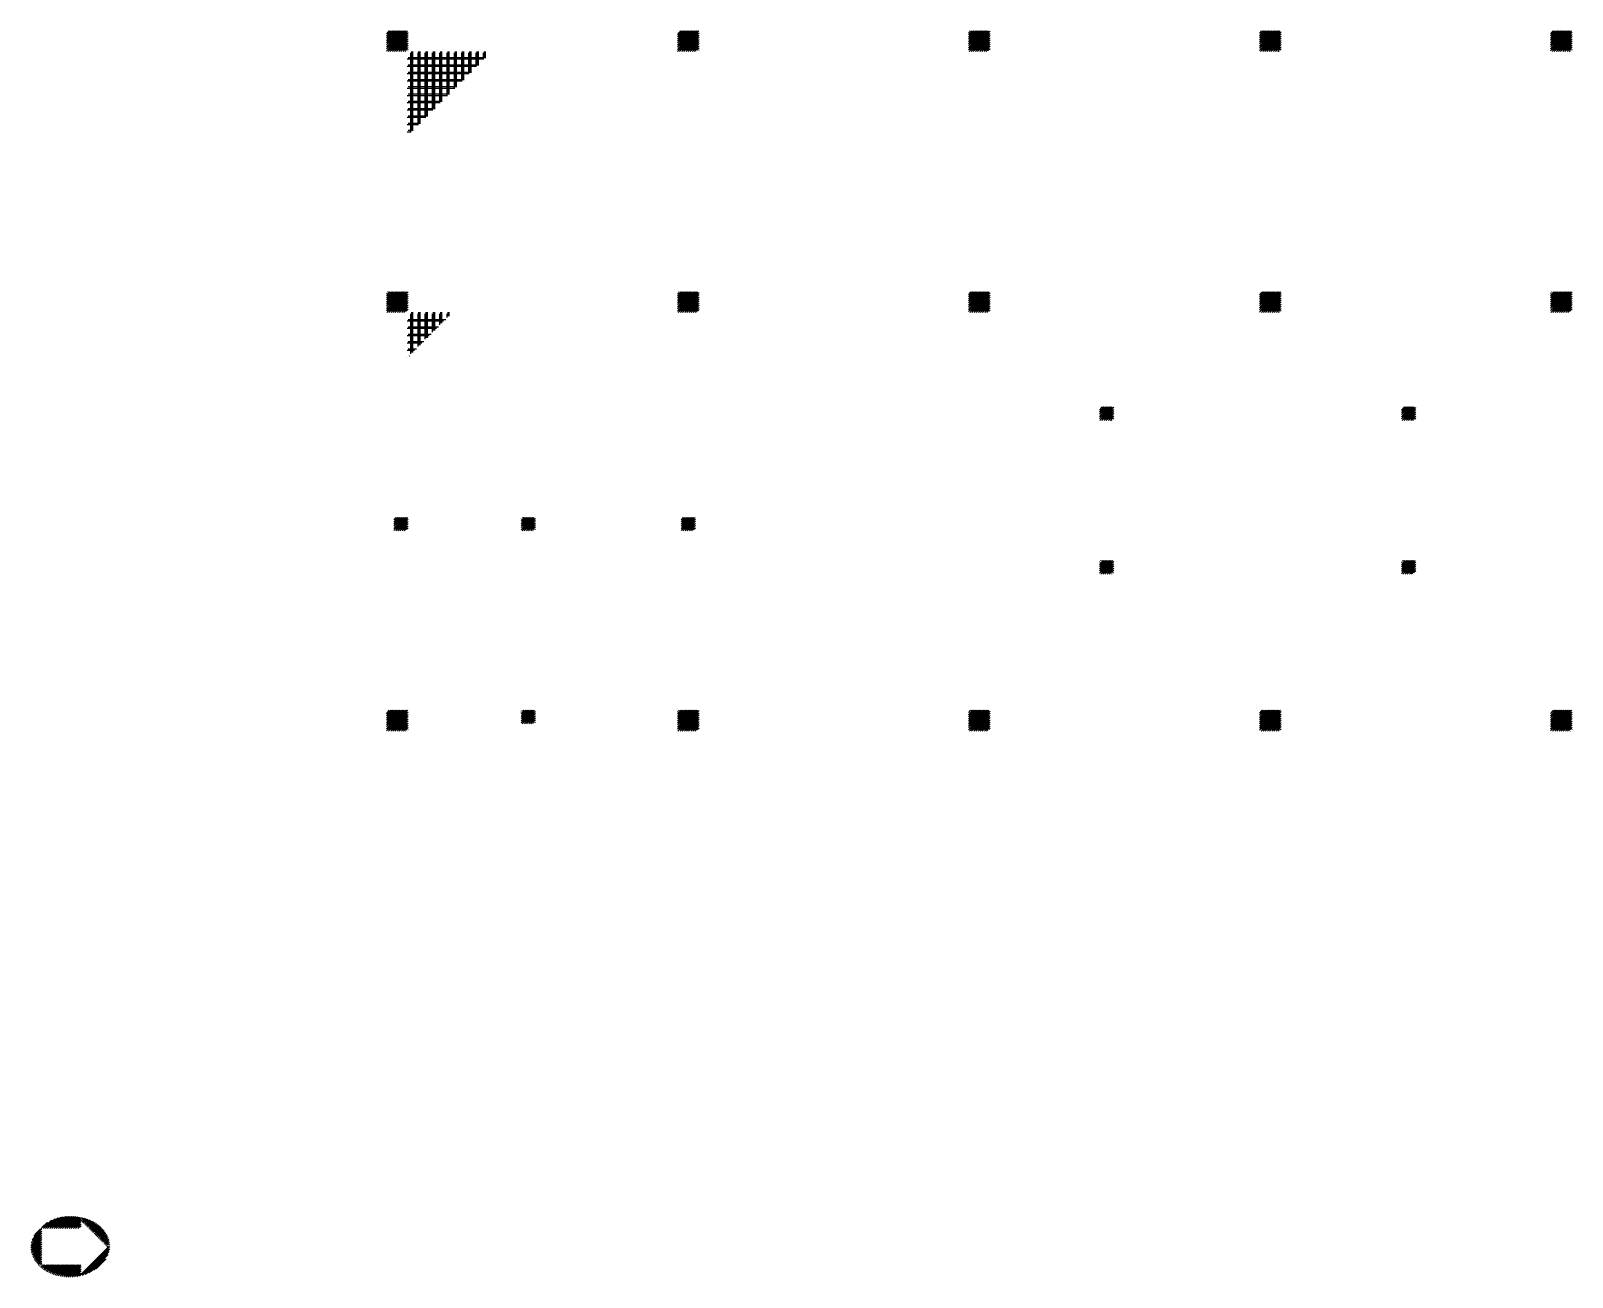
# Paper-space layout 'Layout1' of a CAD drawing. Extents: x -51516 to 7058931, y -29255 to 5150000.
# Drawn here: x 146262 to 3323931, y 2451774 to 5020000 of the extents above; entities that cross this region are included whole.
import ezdxf

# ---------------------------------------------------------------- set-up
doc = ezdxf.new("R2010")
doc.units = 0
doc.header["$LTSCALE"] = 1000
doc.layers.get('0').update_dxf_attribs({"linetype": 'CONTINUOUS'})

# ---------------------------------------------------------------- blocks, each defined once
blk = doc.blocks.new('*X')
at = {"color": 0}
for p, q in [((8800, 49812), (9188, 50200)), ((8800, 49856), (9144, 50200)), ((8800, 49901), (9099, 50200)), ((8800, 49945), (9055, 50200)), ((8800, 49989), (9011, 50200)), ((8800, 50033), (8967, 50200)), ((8800, 50077), (8923, 50200)), ((8800, 50122), (8878, 50200)), ((8800, 50166), (8834, 50200)), ((8832, 49800), (9200, 50168)), ((8876, 49800), (9200, 50124)), ((8920, 49800), (9200, 50080)), ((8965, 49800), (9200, 50035)), ((9009, 49800), (9200, 49991)), ((9053, 49800), (9200, 49947)), ((9097, 49800), (9200, 49903)), ((14800, 49802), (15198, 50200)), ((14800, 49846), (15154, 50200)), ((14800, 49890), (15110, 50200)), ((14800, 49934), (15066, 50200)), ((14800, 49979), (15021, 50200)), ((14800, 50023), (14977, 50200)), ((14800, 50067), (14933, 50200)), ((14800, 50111), (14889, 50200)), ((14800, 50155), (14845, 50200)), ((14800, 50200), (14800, 50200)), ((14842, 49800), (15200, 50158)), ((14887, 49800), (15200, 50113)), ((14931, 49800), (15200, 50069)), ((14975, 49800), (15200, 50025)), ((15019, 49800), (15200, 49981)), ((15063, 49800), (15200, 49937)), ((15108, 49800), (15200, 49892)), ((20800, 49836), (21164, 50200)), ((20800, 49880), (21120, 50200)), ((20800, 49924), (21076, 50200)), ((20800, 49968), (21032, 50200)), ((20800, 50012), (20988, 50200)), ((20800, 50057), (20943, 50200)), ((20800, 50101), (20899, 50200)), ((20800, 50145), (20855, 50200)), ((20800, 50189), (20811, 50200)), ((20809, 49800), (21200, 50191)), ((20853, 49800), (21200, 50147)), ((20897, 49800), (21200, 50103)), ((20941, 49800), (21200, 50059)), ((20985, 49800), (21200, 50015)), ((21030, 49800), (21200, 49970)), ((21074, 49800), (21200, 49926)), ((26800, 49825), (27175, 50200)), ((26800, 49869), (27131, 50200)), ((26800, 49914), (27086, 50200)), ((26800, 49958), (27042, 50200)), ((26800, 50002), (26998, 50200)), ((26800, 50046), (26954, 50200)), ((26800, 50090), (26910, 50200)), ((26800, 50135), (26865, 50200)), ((26800, 50179), (26821, 50200)), ((26819, 49800), (27200, 50181)), ((26863, 49800), (27200, 50137)), ((26907, 49800), (27200, 50093)), ((26952, 49800), (27200, 50048)), ((26996, 49800), (27200, 50004)), ((27040, 49800), (27200, 49960)), ((27084, 49800), (27200, 49916)), ((32800, 49815), (33185, 50200)), ((32800, 49859), (33141, 50200)), ((32800, 49903), (33097, 50200)), ((32800, 49947), (33053, 50200)), ((32800, 49992), (33008, 50200)), ((32800, 50036), (32964, 50200)), ((32800, 50080), (32920, 50200)), ((32800, 50124), (32876, 50200)), ((32800, 50168), (32832, 50200)), ((32829, 49800), (33200, 50171)), ((32874, 49800), (33200, 50126)), ((32918, 49800), (33200, 50082)), ((32962, 49800), (33200, 50038)), ((33006, 49800), (33200, 49994)), ((33050, 49800), (33200, 49950)), ((33095, 49800), (33200, 49905)), ((9141, 49800), (9200, 49859)), ((9186, 49800), (9200, 49814)), ((9225, 49650), (10807, 49650)), ((9300, 48143), (9300, 49775)), ((9450, 48293), (9450, 49775)), ((9600, 48443), (9600, 49775)), ((9750, 48593), (9750, 49775)), ((9900, 48743), (9900, 49775)), ((10050, 48893), (10050, 49775)), ((10200, 49043), (10200, 49775)), ((10350, 49193), (10350, 49775)), ((10500, 49343), (10500, 49775)), ((10650, 49493), (10650, 49775)), ((10800, 49643), (10800, 49775)), ((15152, 49800), (15200, 49848)), ((15196, 49800), (15200, 49804)), ((21118, 49800), (21200, 49882)), ((21162, 49800), (21200, 49838)), ((27128, 49800), (27200, 49872)), ((27173, 49800), (27200, 49827)), ((33139, 49800), (33200, 49861)), ((33183, 49800), (33200, 49817)), ((9225, 49500), (10657, 49500)), ((9225, 49350), (10507, 49350)), ((9225, 49200), (10357, 49200)), ((9225, 49050), (10207, 49050)), ((9225, 48900), (10057, 48900)), ((9225, 48750), (9907, 48750)), ((9225, 48600), (9757, 48600)), ((9225, 48450), (9607, 48450)), ((9225, 48300), (9457, 48300)), ((9225, 48150), (9307, 48150)), ((8800, 44465), (9160, 44825)), ((8800, 44509), (9116, 44825)), ((8800, 44553), (9072, 44825)), ((8800, 44597), (9028, 44825)), ((8800, 44641), (8984, 44825)), ((8800, 44686), (8939, 44825)), ((8800, 44730), (8895, 44825)), ((8800, 44774), (8851, 44825)), ((8800, 44818), (8807, 44825)), ((8804, 44425), (9200, 44821)), ((14800, 44454), (15171, 44825)), ((14800, 44498), (15127, 44825)), ((14800, 44543), (15082, 44825)), ((14800, 44587), (15038, 44825)), ((14800, 44631), (14994, 44825)), ((14800, 44675), (14950, 44825)), ((14800, 44719), (14906, 44825)), ((14800, 44764), (14861, 44825)), ((14800, 44808), (14817, 44825)), ((14815, 44425), (15200, 44810)), ((20800, 44444), (21181, 44825)), ((20800, 44488), (21137, 44825)), ((20800, 44532), (21093, 44825)), ((20800, 44576), (21049, 44825)), ((20800, 44621), (21004, 44825)), ((20800, 44665), (20960, 44825)), ((20800, 44709), (20916, 44825)), ((20800, 44753), (20872, 44825)), ((20800, 44797), (20828, 44825)), ((26800, 44433), (27192, 44825)), ((26800, 44478), (27147, 44825)), ((26800, 44522), (27103, 44825)), ((26800, 44566), (27059, 44825)), ((26800, 44610), (27015, 44825)), ((26800, 44654), (26971, 44825)), ((26800, 44699), (26926, 44825)), ((26800, 44743), (26882, 44825)), ((26800, 44787), (26838, 44825)), ((32800, 44467), (33158, 44825)), ((32800, 44511), (33114, 44825)), ((32800, 44556), (33069, 44825)), ((32800, 44600), (33025, 44825)), ((32800, 44644), (32981, 44825)), ((32800, 44688), (32937, 44825)), ((32800, 44732), (32893, 44825)), ((32800, 44777), (32848, 44825)), ((32800, 44821), (32804, 44825)), ((32802, 44425), (33200, 44823)), ((8849, 44425), (9200, 44776)), ((8893, 44425), (9200, 44732)), ((8937, 44425), (9200, 44688)), ((8981, 44425), (9200, 44644)), ((9025, 44425), (9200, 44600)), ((9070, 44425), (9200, 44555)), ((9114, 44425), (9200, 44511)), ((14859, 44425), (15200, 44766)), ((14903, 44425), (15200, 44722)), ((14947, 44425), (15200, 44678)), ((14992, 44425), (15200, 44633)), ((15036, 44425), (15200, 44589)), ((15080, 44425), (15200, 44545)), ((15124, 44425), (15200, 44501)), ((20825, 44425), (21200, 44800)), ((20870, 44425), (21200, 44755)), ((20914, 44425), (21200, 44711)), ((20958, 44425), (21200, 44667)), ((21002, 44425), (21200, 44623)), ((21046, 44425), (21200, 44579)), ((21090, 44425), (21200, 44535)), ((21135, 44425), (21200, 44490)), ((26836, 44425), (27200, 44789)), ((26880, 44425), (27200, 44745)), ((26924, 44425), (27200, 44701)), ((26968, 44425), (27200, 44657)), ((27012, 44425), (27200, 44613)), ((27057, 44425), (27200, 44568)), ((27101, 44425), (27200, 44524)), ((32846, 44425), (33200, 44779)), ((32890, 44425), (33200, 44735)), ((32935, 44425), (33200, 44690)), ((32979, 44425), (33200, 44646)), ((33023, 44425), (33200, 44602)), ((33067, 44425), (33200, 44558)), ((33111, 44425), (33200, 44514)), ((9158, 44425), (9200, 44467)), ((9225, 44250), (9977, 44250)), ((9300, 43573), (9300, 44400)), ((9450, 43723), (9450, 44400)), ((9600, 43873), (9600, 44400)), ((9750, 44023), (9750, 44400)), ((9900, 44173), (9900, 44400)), ((10050, 44323), (10050, 44400)), ((15168, 44425), (15200, 44457)), ((21179, 44425), (21200, 44446)), ((27145, 44425), (27200, 44480)), ((27189, 44425), (27200, 44436)), ((33155, 44425), (33200, 44470)), ((9225, 44100), (9827, 44100)), ((9225, 43950), (9677, 43950)), ((9225, 43800), (9527, 43800)), ((9225, 43650), (9377, 43650)), ((9225, 43500), (9227, 43500)), ((23500, 42238), (23712, 42450)), ((23500, 42283), (23667, 42450)), ((23500, 42327), (23623, 42450)), ((23500, 42371), (23579, 42450)), ((23500, 42415), (23535, 42450)), ((23506, 42200), (23750, 42444)), ((23550, 42200), (23750, 42400)), ((23594, 42200), (23750, 42356)), ((23638, 42200), (23750, 42312)), ((23683, 42200), (23750, 42267)), ((29725, 42232), (29943, 42450)), ((29725, 42276), (29899, 42450)), ((29725, 42320), (29855, 42450)), ((29725, 42365), (29810, 42450)), ((29725, 42409), (29766, 42450)), ((29737, 42200), (29975, 42438)), ((29781, 42200), (29975, 42394)), ((29826, 42200), (29975, 42349)), ((29870, 42200), (29975, 42305)), ((23727, 42200), (23750, 42223)), ((29914, 42200), (29975, 42261)), ((29958, 42200), (29975, 42217)), ((8950, 39930), (9195, 40175)), ((8950, 39974), (9151, 40175)), ((8950, 40019), (9106, 40175)), ((8950, 40063), (9062, 40175)), ((8950, 40107), (9018, 40175)), ((8950, 40151), (8974, 40175)), ((8989, 39925), (9200, 40136)), ((9033, 39925), (9200, 40092)), ((9077, 39925), (9200, 40048)), ((11575, 39948), (11802, 40175)), ((11575, 39992), (11758, 40175)), ((11575, 40036), (11714, 40175)), ((11575, 40080), (11670, 40175)), ((11575, 40124), (11626, 40175)), ((11575, 40169), (11581, 40175)), ((11597, 39925), (11825, 40153)), ((11641, 39925), (11825, 40109)), ((11685, 39925), (11825, 40065)), ((14875, 39933), (15117, 40175)), ((14875, 39977), (15073, 40175)), ((14875, 40021), (15029, 40175)), ((14875, 40066), (14984, 40175)), ((14875, 40110), (14940, 40175)), ((14875, 40154), (14896, 40175)), ((14911, 39925), (15125, 40139)), ((14955, 39925), (15125, 40095)), ((14999, 39925), (15125, 40051)), ((9122, 39925), (9200, 40003)), ((9166, 39925), (9200, 39959)), ((11729, 39925), (11825, 40021)), ((11773, 39925), (11825, 39977)), ((11818, 39925), (11825, 39932)), ((15044, 39925), (15125, 40006)), ((15088, 39925), (15125, 39962)), ((23500, 39056), (23729, 39285)), ((23500, 39101), (23684, 39285)), ((23500, 39145), (23640, 39285)), ((23500, 39189), (23596, 39285)), ((23500, 39233), (23552, 39285)), ((23500, 39277), (23508, 39285)), ((23523, 39035), (23750, 39262)), ((23567, 39035), (23750, 39218)), ((23611, 39035), (23750, 39174)), ((23655, 39035), (23750, 39130)), ((23700, 39035), (23750, 39085)), ((29725, 39050), (29960, 39285)), ((29725, 39094), (29916, 39285)), ((29725, 39138), (29872, 39285)), ((29725, 39183), (29827, 39285)), ((29725, 39227), (29783, 39285)), ((29725, 39271), (29739, 39285)), ((29754, 39035), (29975, 39256)), ((29798, 39035), (29975, 39212)), ((29843, 39035), (29975, 39167)), ((29887, 39035), (29975, 39123)), ((23744, 39035), (23750, 39041)), ((29931, 39035), (29975, 39079)), ((8800, 35803), (9197, 36200)), ((8800, 35847), (9153, 36200)), ((8800, 35891), (9109, 36200)), ((8800, 35935), (9065, 36200)), ((8800, 35979), (9021, 36200)), ((8800, 36024), (8976, 36200)), ((8800, 36068), (8932, 36200)), ((8800, 36112), (8888, 36200)), ((8800, 36156), (8844, 36200)), ((8842, 35800), (9200, 36158)), ((8886, 35800), (9200, 36114)), ((8930, 35800), (9200, 36070)), ((8974, 35800), (9200, 36026)), ((9018, 35800), (9200, 35982)), ((9063, 35800), (9200, 35937)), ((11575, 35970), (11805, 36200)), ((11575, 36014), (11761, 36200)), ((11575, 36059), (11716, 36200)), ((11575, 36103), (11672, 36200)), ((11575, 36147), (11628, 36200)), ((11575, 36191), (11584, 36200)), ((11599, 35950), (11825, 36176)), ((11643, 35950), (11825, 36132)), ((11687, 35950), (11825, 36088)), ((11732, 35950), (11825, 36043)), ((11776, 35950), (11825, 35999)), ((11820, 35950), (11825, 35955)), ((14800, 35836), (15164, 36200)), ((14800, 35881), (15119, 36200)), ((14800, 35925), (15075, 36200)), ((14800, 35969), (15031, 36200)), ((14800, 36013), (14987, 36200)), ((14800, 36057), (14943, 36200)), ((14800, 36102), (14898, 36200)), ((14800, 36146), (14854, 36200)), ((14800, 36190), (14810, 36200)), ((14808, 35800), (15200, 36192)), ((14852, 35800), (15200, 36148)), ((14896, 35800), (15200, 36104)), ((14940, 35800), (15200, 36060)), ((14985, 35800), (15200, 36015)), ((15029, 35800), (15200, 35971)), ((15073, 35800), (15200, 35927)), ((20800, 35826), (21174, 36200)), ((20800, 35870), (21130, 36200)), ((20800, 35914), (21086, 36200)), ((20800, 35959), (21041, 36200)), ((20800, 36003), (20997, 36200)), ((20800, 36047), (20953, 36200)), ((20800, 36091), (20909, 36200)), ((20800, 36135), (20865, 36200)), ((20800, 36180), (20820, 36200)), ((20818, 35800), (21200, 36182)), ((20862, 35800), (21200, 36138)), ((20907, 35800), (21200, 36093)), ((20951, 35800), (21200, 36049)), ((20995, 35800), (21200, 36005)), ((21039, 35800), (21200, 35961)), ((21083, 35800), (21200, 35917)), ((26800, 35816), (27184, 36200)), ((26800, 35860), (27140, 36200)), ((26800, 35904), (27096, 36200)), ((26800, 35948), (27052, 36200)), ((26800, 35992), (27008, 36200)), ((26800, 36037), (26963, 36200)), ((26800, 36081), (26919, 36200)), ((26800, 36125), (26875, 36200)), ((26800, 36169), (26831, 36200)), ((26829, 35800), (27200, 36171)), ((26873, 35800), (27200, 36127)), ((26917, 35800), (27200, 36083)), ((26961, 35800), (27200, 36039)), ((27005, 35800), (27200, 35995)), ((27050, 35800), (27200, 35950)), ((32800, 35805), (33195, 36200)), ((32800, 35849), (33151, 36200)), ((32800, 35894), (33106, 36200)), ((32800, 35938), (33062, 36200)), ((32800, 35982), (33018, 36200)), ((32800, 36026), (32974, 36200)), ((32800, 36070), (32930, 36200)), ((32800, 36115), (32885, 36200)), ((32800, 36159), (32841, 36200)), ((32839, 35800), (33200, 36161)), ((32883, 35800), (33200, 36117)), ((32927, 35800), (33200, 36073)), ((32972, 35800), (33200, 36028)), ((33016, 35800), (33200, 35984)), ((33060, 35800), (33200, 35940)), ((9107, 35800), (9200, 35893)), ((9151, 35800), (9200, 35849)), ((9195, 35800), (9200, 35805)), ((15117, 35800), (15200, 35883)), ((15161, 35800), (15200, 35839)), ((21128, 35800), (21200, 35872)), ((21172, 35800), (21200, 35828)), ((27094, 35800), (27200, 35906)), ((27138, 35800), (27200, 35862)), ((27182, 35800), (27200, 35818)), ((33104, 35800), (33200, 35896)), ((33148, 35800), (33200, 35852)), ((33193, 35800), (33200, 35807)), ((1858, 25546), (2063, 25751)), ((1902, 25546), (2116, 25760)), ((1947, 25546), (2166, 25766)), ((1991, 25546), (2214, 25769)), ((2035, 25546), (2259, 25770)), ((2079, 25546), (2302, 25769)), ((2123, 25546), (2344, 25767)), ((2168, 25546), (2384, 25763)), ((2212, 25546), (2423, 25757)), ((2256, 25546), (2460, 25750)), ((2483, 25729), (2496, 25743)), ((1476, 25253), (1647, 25424)), ((1493, 25313), (1647, 25468)), ((1529, 25394), (1647, 25512)), ((1681, 25546), (1783, 25647)), ((1726, 25546), (1873, 25693)), ((1770, 25546), (1944, 25720)), ((1814, 25546), (2006, 25738)), ((2300, 25546), (2462, 25708)), ((2344, 25546), (2462, 25664)), ((2389, 25546), (2462, 25619)), ((2433, 25546), (2462, 25575)), ((2505, 25707), (2532, 25734)), ((2527, 25685), (2566, 25724)), ((2549, 25663), (2599, 25712)), ((2571, 25641), (2631, 25700)), ((2593, 25618), (2662, 25687)), ((2615, 25596), (2692, 25673)), ((2638, 25574), (2720, 25657)), ((2660, 25552), (2748, 25641)), ((2682, 25530), (2775, 25624)), ((2704, 25508), (2801, 25606)), ((2726, 25486), (2827, 25587)), ((2748, 25464), (2851, 25567)), ((2770, 25442), (2874, 25546)), ((2792, 25420), (2896, 25523)), ((2814, 25398), (2917, 25500)), ((2836, 25375), (2937, 25476)), ((2858, 25353), (2956, 25450)), ((2881, 25331), (2973, 25424)), ((1467, 25155), (1647, 25335)), ((1469, 25201), (1647, 25379)), ((1469, 25113), (1647, 25291)), ((1474, 25074), (1647, 25247)), ((1482, 25038), (1647, 25203)), ((1493, 25004), (1647, 25159)), ((1505, 24972), (1647, 25114)), ((2472, 24569), (3053, 25150)), ((2903, 25309), (2990, 25396)), ((2925, 25287), (3005, 25367)), ((2947, 25265), (3019, 25337)), ((2969, 25243), (3030, 25304)), ((2991, 25221), (3040, 25270)), ((3013, 25199), (3048, 25233)), ((3035, 25177), (3052, 25193)), ((1519, 24942), (1647, 25070)), ((1535, 24913), (1647, 25026)), ((1551, 24886), (1647, 24982)), ((1569, 24860), (1647, 24938)), ((1588, 24835), (1647, 24893)), ((1609, 24811), (1647, 24849)), ((1630, 24788), (1647, 24805)), ((2530, 24583), (3050, 25103)), ((2594, 24603), (3041, 25049)), ((2668, 24633), (3021, 24985)), ((2768, 24688), (2974, 24895)), ((1652, 24766), (1657, 24770)), ((1676, 24745), (1701, 24770)), ((1700, 24725), (1745, 24770)), ((1725, 24706), (1790, 24770)), ((1752, 24689), (1834, 24770)), ((1779, 24672), (1878, 24770)), ((1807, 24655), (1922, 24770)), ((1836, 24640), (1966, 24770)), ((1866, 24626), (2010, 24770)), ((1897, 24613), (2055, 24770)), ((1930, 24601), (2099, 24770)), ((1963, 24591), (2143, 24770)), ((1998, 24581), (2187, 24770)), ((2033, 24572), (2231, 24770)), ((2070, 24564), (2276, 24770)), ((2107, 24558), (2320, 24770)), ((2146, 24553), (2364, 24770)), ((2187, 24549), (2408, 24770)), ((2229, 24547), (2452, 24770)), ((2273, 24547), (2462, 24735)), ((2319, 24548), (2462, 24691)), ((2367, 24552), (2462, 24647)), ((2417, 24559), (2462, 24603))]:
    blk.add_line(p, q, dxfattribs=at)

psp = doc.layouts.get("Layout1")

# ---------------------------------------------------------------- block references
at = {"color": 0, "xscale": 100, "yscale": 100, "zscale": 100}
for p in [(1502, 0), (1502, 0), (3931, 0), (-425, -2896)]:
    psp.add_blockref('*X', p, dxfattribs=at)

doc.saveas('drawing.dxf')
